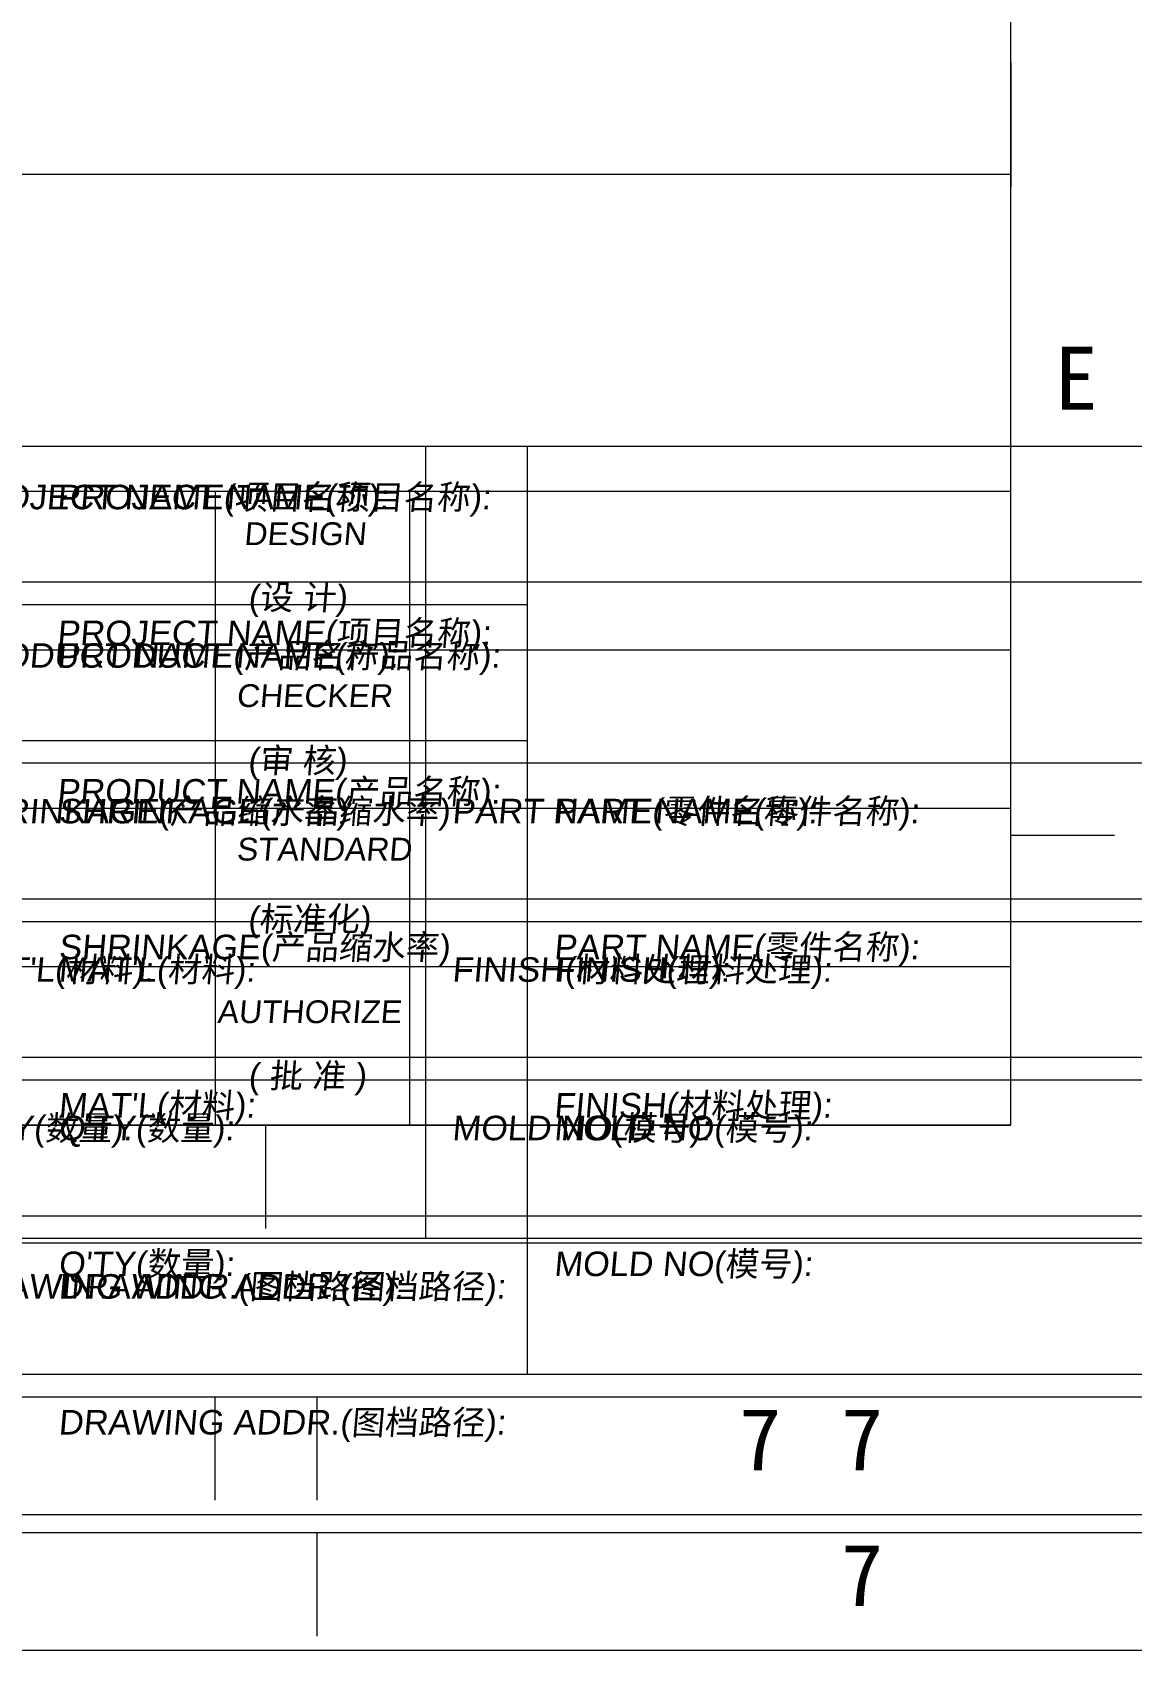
# Model space of a CAD drawing. Extents: x -144 to 4730, y -3845 to 502.
# Drawn here: x 135.29 to 164.88, y -279.91 to -236.38 of the extents above; entities that cross this region are included whole.
import ezdxf

# ---------------------------------------------------------------- set-up
doc = ezdxf.new("R2010")
doc.units = 0
doc.header["$LTSCALE"] = 15
doc.header["$MEASUREMENT"] = 0
doc.layers.add('轮廊线', color=7, linetype='CONTINUOUS', lineweight=13)
doc.styles.get("Standard").update_dxf_attribs({"font": 'txt', "width": 0.8})
doc.styles.add('标准', font='arial.ttf', dxfattribs={"oblique": 5})

# ---------------------------------------------------------------- blocks, each defined once
blk = doc.blocks.new('A4h')
at = {"layer": '轮廊线', "color": 7, "lineweight": 13}
for p, q in [((-4.813, 3.706), (-4.813, 172.01)), ((-4.813, 37.059), (-4.813, 33.158)), ((-4.813, 12.803), (-1.561, 12.803)), ((-252.81, 3.706), (-4.813, 3.706)), ((-60.738, 3.706), (-60.738, 0.454)), ((-28.223, 3.706), (-28.223, 0.454)), ((0, 0), (-257.518, 0))]:
    blk.add_line(p, q, dxfattribs=at)
at = {"layer": '轮廊线', "color": 7}
for s, height, p in [('E', 1.977, (-3.435, 26.16)), ('7', 1.951, (-44.273, 1.398))]:
    blk.add_text(s, height=height, dxfattribs=at).set_placement(p)

msp = doc.modelspace()

# ---------------------------------------------------------------- linework, layer by layer
at = {"layer": '轮廊线', "color": 7, "linetype": 'Continuous', "lineweight": 9}
for p, q in [((87.546, -240.195), (161.634, -240.195)), ((87.546, -240.195), (161.634, -240.195)), ((114.044, -247.505), (188.132, -247.505)), ((114.044, -247.505), (188.132, -247.505)), ((116.785, -247.505), (190.873, -247.505)), ((116.785, -247.505), (190.873, -247.505)), ((145.875, -247.505), (145.875, -268.818)), ((145.875, -247.505), (145.875, -268.818)), ((148.616, -247.505), (148.616, -268.818)), ((148.616, -247.505), (148.616, -268.818)), ((87.546, -248.72), (161.634, -248.72)), ((87.546, -248.72), (161.634, -248.72)), ((140.211, -248.72), (140.211, -265.771)), ((140.211, -248.72), (140.211, -265.771)), ((145.449, -248.72), (145.449, -265.771)), ((145.449, -248.72), (145.449, -265.771)), ((116.785, -251.16), (190.873, -251.16)), ((116.785, -251.16), (190.873, -251.16)), ((148.616, -251.16), (148.616, -272.473)), ((148.616, -251.16), (148.616, -272.473)), ((114.044, -251.768), (145.875, -251.768)), ((114.044, -251.768), (145.875, -251.768)), ((116.785, -251.768), (148.616, -251.768)), ((116.785, -251.768), (148.616, -251.768)), ((87.546, -252.983), (161.634, -252.983)), ((87.546, -252.983), (161.634, -252.983)), ((116.785, -255.422), (148.616, -255.422)), ((116.785, -255.422), (148.616, -255.422)), ((114.044, -256.03), (188.132, -256.03)), ((114.044, -256.03), (188.132, -256.03)), ((116.785, -256.03), (190.873, -256.03)), ((116.785, -256.03), (190.873, -256.03)), ((87.546, -257.245), (161.634, -257.245)), ((87.546, -257.245), (161.634, -257.245)), ((116.785, -259.685), (190.873, -259.685)), ((116.785, -259.685), (190.873, -259.685)), ((114.044, -260.293), (188.132, -260.293)), ((114.044, -260.293), (188.132, -260.293)), ((116.785, -260.293), (190.873, -260.293)), ((116.785, -260.293), (190.873, -260.293)), ((87.546, -261.508), (161.634, -261.508)), ((87.546, -261.508), (161.634, -261.508)), ((116.785, -263.948), (190.873, -263.948)), ((116.785, -263.948), (190.873, -263.948)), ((114.044, -264.555), (188.132, -264.555)), ((114.044, -264.555), (188.132, -264.555)), ((116.785, -264.555), (190.873, -264.555)), ((116.785, -264.555), (190.873, -264.555)), ((116.785, -268.21), (190.873, -268.21)), ((116.785, -268.21), (190.873, -268.21)), ((114.044, -268.818), (188.132, -268.818)), ((114.044, -268.818), (188.132, -268.818)), ((116.785, -268.818), (190.873, -268.818)), ((116.785, -268.818), (190.873, -268.818)), ((116.785, -272.473), (190.873, -272.473)), ((116.785, -272.473), (190.873, -272.473))]:
    msp.add_line(p, q, dxfattribs=at)
at = {"layer": '轮廊线'}
for p, q in [((87.546, -265.771), (161.634, -265.771)), ((87.546, -265.771), (161.634, -265.771)), ((87.548, -265.771), (161.634, -265.771)), ((87.548, -265.771), (161.634, -265.771)), ((106.068, -265.771), (161.634, -265.771)), ((106.068, -265.771), (161.634, -265.771)), ((106.069, -265.771), (161.634, -265.771)), ((106.069, -265.771), (161.634, -265.771)), ((114.044, -273.08), (188.132, -273.08)), ((114.044, -273.08), (188.132, -273.08)), ((114.046, -273.08), (188.132, -273.08)), ((114.046, -273.08), (188.132, -273.08)), ((116.785, -273.08), (190.873, -273.08)), ((116.785, -273.08), (190.873, -273.08)), ((116.787, -273.08), (190.873, -273.08)), ((116.787, -273.08), (190.873, -273.08)), ((132.566, -273.08), (188.132, -273.08)), ((132.566, -273.08), (188.132, -273.08)), ((132.567, -273.08), (188.132, -273.08)), ((132.567, -273.08), (188.132, -273.08)), ((135.307, -273.08), (190.873, -273.08)), ((135.307, -273.08), (190.873, -273.08)), ((135.309, -273.08), (190.873, -273.08)), ((135.309, -273.08), (190.873, -273.08)), ((116.785, -276.735), (190.873, -276.735)), ((116.785, -276.735), (190.873, -276.735)), ((116.787, -276.735), (190.873, -276.735)), ((116.787, -276.735), (190.873, -276.735)), ((135.307, -276.735), (190.873, -276.735)), ((135.307, -276.735), (190.873, -276.735)), ((135.309, -276.735), (190.873, -276.735)), ((135.309, -276.735), (190.873, -276.735))]:
    msp.add_line(p, q, dxfattribs=at)

# ---------------------------------------------------------------- block references
at = {"layer": '轮廊线', "ltscale": 0.5, "xscale": 0.8569522111222057, "yscale": 0.8569522111212109, "zscale": 0.8569522111208102}
for p in [(165.758, -268.946), (192.256, -276.256), (194.997, -276.256), (194.997, -279.911)]:
    msp.add_blockref('A4h', p, dxfattribs=at)

# ---------------------------------------------------------------- texts
at = {"layer": '轮廊线', "color": 3, "style": '标准', "oblique": 5}
for s, height, p in [('PROJECT NAME(项目名称):', 0.65937, (133.209, -249.206)), ('PROJECT NAME(项目名称):', 0.65937, (135.951, -249.206)), ('(设 计)', 0.6594, (141.097, -251.903)), ('PROJECT NAME(项目名称):', 0.65937, (135.951, -252.861)), ('PRODUCT NAME(产品名称):', 0.65937, (133.209, -253.469)), ('PRODUCT NAME(产品名称):', 0.65937, (135.951, -253.469)), ('(审 核)', 0.6594, (141.088, -256.29)), ('PRODUCT NAME(产品名称):', 0.65937, (135.951, -257.123)), ('SHRINKAGE(产品缩水率)', 0.65937, (133.256, -257.655)), ('SHRINKAGE(产品缩水率)', 0.65937, (135.997, -257.655)), ('PART NAME(零件名称):', 0.65937, (146.586, -257.654)), ('PART NAME(零件名称):', 0.65937, (149.327, -257.654)), ('(标准化)', 0.6594, (141.088, -260.553)), ('SHRINKAGE(产品缩水率)', 0.65937, (135.997, -261.31)), ('PART NAME(零件名称):', 0.65937, (149.327, -261.309)), ("MAT'L(材料):", 0.6594, (133.249, -261.917)), ("MAT'L(材料):", 0.6594, (135.99, -261.917)), ('FINISH(材料处理):', 0.65937, (146.586, -261.917)), ('FINISH(材料处理):', 0.65937, (149.327, -261.917)), ('( 批 准 )', 0.6594, (141.099, -264.772)), ("MAT'L(材料):", 0.6594, (135.99, -265.572)), ('FINISH(材料处理):', 0.65937, (149.327, -265.572)), ("Q'TY(数量):", 0.6594, (133.249, -266.18)), ("Q'TY(数量):", 0.6594, (135.99, -266.18)), ('MOLD NO(模号):', 0.65937, (146.586, -266.18)), ('MOLD NO(模号):', 0.65937, (149.327, -266.18)), ("Q'TY(数量):", 0.6594, (135.99, -269.835)), ('MOLD NO(模号):', 0.65937, (149.327, -269.835)), ('DRAWING ADDR.(图档路径):', 0.65937, (133.249, -270.442)), ('DRAWING ADDR.(图档路径):', 0.65937, (135.99, -270.442)), ('DRAWING ADDR.(图档路径):', 0.65937, (135.99, -274.097))]:
    msp.add_text(s, height=height, dxfattribs=at).set_placement(p)
at = {"layer": '轮廊线', "color": 3, "lineweight": 9, "ltscale": 0.5, "style": '标准', "oblique": 5}
for s, p in [('DESIGN', (140.984, -250.171)), ('CHECKER', (140.782, -254.527)), ('STANDARD', (140.782, -258.657)), ('AUTHORIZE', (140.264, -263.03))]:
    msp.add_text(s, height=0.6142, dxfattribs=at).set_placement(p)

doc.saveas('drawing.dxf')
